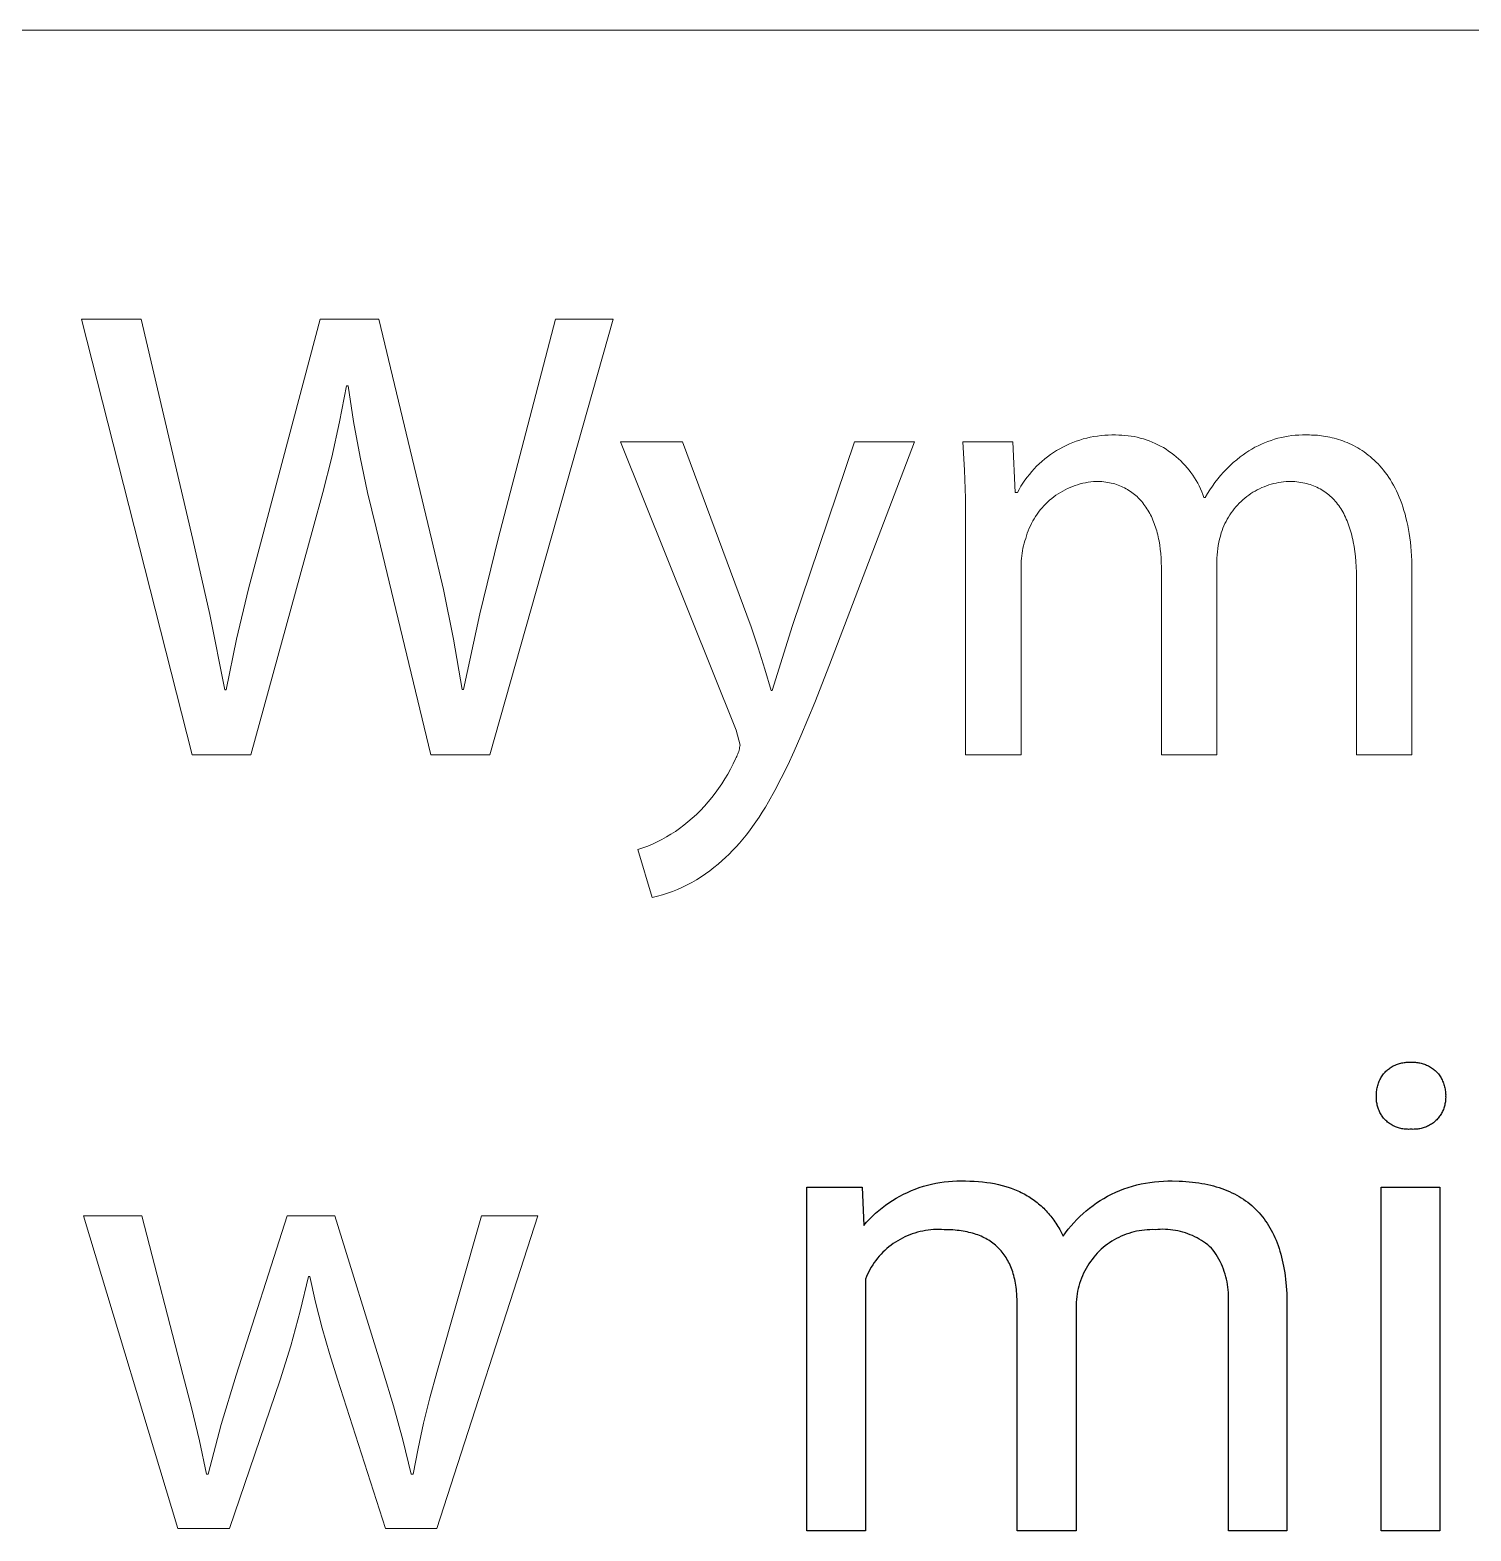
# Model space of a CAD drawing. Header units: millimetres. Extents: x -582 to 3448, y -204 to 2611.
# Drawn here: x 3112.7 to 3202.7, y 152.5 to 246.3 of the extents above; entities that cross this region are included whole.
import ezdxf

# ---------------------------------------------------------------- set-up
doc = ezdxf.new("R2010")
doc.units = ezdxf.units.MM
doc.header["$MEASUREMENT"] = 0
doc.layers.add('Domyślny', color=7, linetype='Continuous', true_color=0x000000)

msp = doc.modelspace()

# ---------------------------------------------------------------- linework, layer by layer
at = {"layer": 'Domyślny', "color": 18, "lineweight": 15, "true_color": 0x000000}
for p, q in [((3444.304, 246.283), (1925.068, 246.283)), ((3122.852, 201.028), (3115.94, 228.219)), ((3115.94, 228.219), (3119.658, 228.219)), ((3119.658, 228.219), (3122.879, 214.462)), ((3127.2, 214.503), (3130.837, 228.219)), ((3130.837, 228.219), (3134.501, 228.219)), ((3134.501, 228.219), (3137.816, 214.422)), ((3149.143, 228.219), (3141.439, 201.028)), ((3141.963, 214.503), (3145.546, 228.219)), ((3145.546, 228.219), (3149.143, 228.219)), ((3132.488, 224.058), (3132.055, 221.823)), ((3132.582, 224.058), (3132.488, 224.058)), ((3132.925, 221.826), (3132.582, 224.058)), ((3132.055, 221.823), (3131.561, 219.601)), ((3133.333, 219.604), (3132.925, 221.826)), ((3156.823, 202.558), (3149.603, 220.555)), ((3149.603, 220.555), (3153.468, 220.555)), ((3153.468, 220.555), (3157.749, 209.014)), ((3160.34, 209.094), (3164.218, 220.555)), ((3167.962, 220.555), (3162.648, 206.638)), ((3164.218, 220.555), (3167.962, 220.555)), ((3171.085, 218.801), (3170.987, 220.562)), ((3170.987, 220.562), (3174.101, 220.562)), ((3174.101, 220.562), (3174.249, 217.395)), ((3177.231, 220.24), (3177.434, 220.341)), ((3177.434, 220.341), (3177.64, 220.436)), ((3177.64, 220.436), (3177.85, 220.523)), ((3177.85, 220.523), (3178.063, 220.603)), ((3178.063, 220.603), (3178.278, 220.676)), ((3178.278, 220.676), (3178.495, 220.742)), ((3178.495, 220.742), (3178.715, 220.8)), ((3178.715, 220.8), (3178.936, 220.85)), ((3178.936, 220.85), (3179.159, 220.893)), ((3179.159, 220.893), (3179.383, 220.929)), ((3179.383, 220.929), (3179.609, 220.957)), ((3179.609, 220.957), (3179.835, 220.977)), ((3179.835, 220.977), (3180.062, 220.99)), ((3180.062, 220.99), (3180.289, 220.994)), ((3180.289, 220.994), (3180.516, 220.992)), ((3180.516, 220.992), (3180.711, 220.991)), ((3180.711, 220.991), (3180.906, 220.983)), ((3180.906, 220.983), (3181.101, 220.969)), ((3181.101, 220.969), (3181.295, 220.949)), ((3181.295, 220.949), (3181.489, 220.921)), ((3181.489, 220.921), (3181.681, 220.888)), ((3181.681, 220.888), (3181.872, 220.847)), ((3181.872, 220.847), (3182.062, 220.8)), ((3182.062, 220.8), (3182.25, 220.747)), ((3182.25, 220.747), (3182.436, 220.688)), ((3182.436, 220.688), (3182.619, 220.622)), ((3182.619, 220.622), (3182.801, 220.55)), ((3182.801, 220.55), (3182.98, 220.471)), ((3182.98, 220.471), (3183.156, 220.387)), ((3183.156, 220.387), (3183.329, 220.297)), ((3183.329, 220.297), (3183.499, 220.201)), ((3189.223, 220.222), (3189.419, 220.322)), ((3189.419, 220.322), (3189.619, 220.416)), ((3189.619, 220.416), (3189.821, 220.504)), ((3189.821, 220.504), (3190.026, 220.584)), ((3190.026, 220.584), (3190.234, 220.658)), ((3190.234, 220.658), (3190.444, 220.724)), ((3190.444, 220.724), (3190.656, 220.784)), ((3190.656, 220.784), (3190.87, 220.836)), ((3190.87, 220.836), (3191.086, 220.881)), ((3191.086, 220.881), (3191.303, 220.919)), ((3191.303, 220.919), (3191.522, 220.95)), ((3191.522, 220.95), (3191.741, 220.973)), ((3191.741, 220.973), (3191.961, 220.989)), ((3191.961, 220.989), (3192.181, 220.997)), ((3192.181, 220.997), (3192.401, 220.998)), ((3192.401, 220.998), (3192.621, 220.992)), ((3192.621, 220.992), (3192.743, 220.99)), ((3192.743, 220.99), (3192.867, 220.987)), ((3192.867, 220.987), (3192.991, 220.98)), ((3192.991, 220.98), (3193.118, 220.971)), ((3193.118, 220.971), (3193.246, 220.959)), ((3193.246, 220.959), (3193.375, 220.945)), ((3193.375, 220.945), (3193.505, 220.927)), ((3193.505, 220.927), (3193.636, 220.906)), ((3193.636, 220.906), (3193.768, 220.883)), ((3193.768, 220.883), (3193.901, 220.856)), ((3193.901, 220.856), (3194.035, 220.825)), ((3194.035, 220.825), (3194.169, 220.792)), ((3194.169, 220.792), (3194.304, 220.755)), ((3194.304, 220.755), (3194.439, 220.715)), ((3194.439, 220.715), (3194.574, 220.671)), ((3194.574, 220.671), (3194.709, 220.623)), ((3194.709, 220.623), (3194.844, 220.572)), ((3194.844, 220.572), (3194.979, 220.517)), ((3194.979, 220.517), (3195.114, 220.458)), ((3195.114, 220.458), (3195.248, 220.395)), ((3195.248, 220.395), (3195.382, 220.328)), ((3195.382, 220.328), (3195.515, 220.257)), ((3131.561, 219.601), (3131.007, 217.393)), ((3133.805, 217.395), (3133.333, 219.604)), ((3175.751, 219.194), (3175.92, 219.346)), ((3175.92, 219.346), (3176.093, 219.493)), ((3176.093, 219.493), (3176.272, 219.633)), ((3176.272, 219.633), (3176.455, 219.767)), ((3176.455, 219.767), (3176.643, 219.895)), ((3176.643, 219.895), (3176.835, 220.017)), ((3176.835, 220.017), (3177.031, 220.132)), ((3177.031, 220.132), (3177.231, 220.24)), ((3183.499, 220.201), (3183.666, 220.099)), ((3183.666, 220.099), (3183.829, 219.992)), ((3183.829, 219.992), (3183.988, 219.879)), ((3183.988, 219.879), (3184.144, 219.761)), ((3184.144, 219.761), (3184.295, 219.637)), ((3184.295, 219.637), (3184.442, 219.509)), ((3184.442, 219.509), (3184.585, 219.376)), ((3184.585, 219.376), (3184.723, 219.237)), ((3187.866, 219.266), (3188.08, 219.448)), ((3188.08, 219.448), (3188.3, 219.623)), ((3188.3, 219.623), (3188.476, 219.755)), ((3188.476, 219.755), (3188.657, 219.881)), ((3188.657, 219.881), (3188.842, 220.001)), ((3188.842, 220.001), (3189.031, 220.114)), ((3189.031, 220.114), (3189.223, 220.222)), ((3195.515, 220.257), (3195.648, 220.182)), ((3195.648, 220.182), (3195.779, 220.103)), ((3195.779, 220.103), (3195.91, 220.019)), ((3195.91, 220.019), (3196.04, 219.931)), ((3196.04, 219.931), (3196.168, 219.838)), ((3196.168, 219.838), (3196.295, 219.741)), ((3196.295, 219.741), (3196.421, 219.639)), ((3196.421, 219.639), (3196.545, 219.532)), ((3196.545, 219.532), (3196.668, 219.42)), ((3196.668, 219.42), (3196.789, 219.304)), ((3171.139, 217.038), (3171.085, 218.801)), ((3174.99, 218.353), (3175.131, 218.531)), ((3175.131, 218.531), (3175.278, 218.705)), ((3175.278, 218.705), (3175.43, 218.873)), ((3175.43, 218.873), (3175.588, 219.037)), ((3175.588, 219.037), (3175.751, 219.194)), ((3184.723, 219.237), (3184.856, 219.095)), ((3184.856, 219.095), (3184.984, 218.947)), ((3184.984, 218.947), (3185.108, 218.796)), ((3185.108, 218.796), (3185.226, 218.64)), ((3185.226, 218.64), (3185.338, 218.481)), ((3185.338, 218.481), (3185.445, 218.317)), ((3186.896, 218.251), (3187.076, 218.467)), ((3187.076, 218.467), (3187.263, 218.677)), ((3187.263, 218.677), (3187.457, 218.88)), ((3187.457, 218.88), (3187.658, 219.076)), ((3187.658, 219.076), (3187.866, 219.266)), ((3196.789, 219.304), (3196.907, 219.183)), ((3196.907, 219.183), (3197.024, 219.056)), ((3197.024, 219.056), (3197.139, 218.925)), ((3197.139, 218.925), (3197.252, 218.788)), ((3197.252, 218.788), (3197.362, 218.646)), ((3197.362, 218.646), (3197.469, 218.498)), ((3197.469, 218.498), (3197.575, 218.345)), ((3174.383, 217.395), (3174.491, 217.594)), ((3174.491, 217.594), (3174.606, 217.79)), ((3174.606, 217.79), (3174.728, 217.982)), ((3174.728, 217.982), (3174.856, 218.17)), ((3174.856, 218.17), (3174.99, 218.353)), ((3177.219, 217.493), (3177.074, 217.409)), ((3177.367, 217.572), (3177.219, 217.493)), ((3177.518, 217.645), (3177.367, 217.572)), ((3177.671, 217.714), (3177.518, 217.645)), ((3177.826, 217.777), (3177.671, 217.714)), ((3177.983, 217.834), (3177.826, 217.777)), ((3178.143, 217.886), (3177.983, 217.834)), ((3178.304, 217.933), (3178.143, 217.886)), ((3178.466, 217.974), (3178.304, 217.933)), ((3178.63, 218.009), (3178.466, 217.974)), ((3178.795, 218.039), (3178.63, 218.009)), ((3178.961, 218.063), (3178.795, 218.039)), ((3179.128, 218.081), (3178.961, 218.063)), ((3179.295, 218.093), (3179.128, 218.081)), ((3179.421, 218.091), (3179.295, 218.093)), ((3179.545, 218.086), (3179.421, 218.091)), ((3179.667, 218.078), (3179.545, 218.086)), ((3179.787, 218.067), (3179.667, 218.078)), ((3179.906, 218.052), (3179.787, 218.067)), ((3180.022, 218.034), (3179.906, 218.052)), ((3180.136, 218.013), (3180.022, 218.034)), ((3180.248, 217.989), (3180.136, 218.013)), ((3180.359, 217.962), (3180.248, 217.989)), ((3180.467, 217.932), (3180.359, 217.962)), ((3180.574, 217.899), (3180.467, 217.932)), ((3180.678, 217.863), (3180.574, 217.899)), ((3180.78, 217.824), (3180.678, 217.863)), ((3180.881, 217.782), (3180.78, 217.824)), ((3180.979, 217.738), (3180.881, 217.782)), ((3181.076, 217.69), (3180.979, 217.738)), ((3181.171, 217.64), (3181.076, 217.69)), ((3181.263, 217.587), (3181.171, 217.64)), ((3181.354, 217.531), (3181.263, 217.587)), ((3181.442, 217.473), (3181.354, 217.531)), ((3181.529, 217.411), (3181.442, 217.473)), ((3185.445, 218.317), (3185.547, 218.151)), ((3185.547, 218.151), (3185.643, 217.98)), ((3185.643, 217.98), (3185.733, 217.807)), ((3185.733, 217.807), (3185.817, 217.631)), ((3185.817, 217.631), (3185.894, 217.452)), ((3186.253, 217.33), (3186.402, 217.568)), ((3186.402, 217.568), (3186.559, 217.801)), ((3186.559, 217.801), (3186.724, 218.029)), ((3186.724, 218.029), (3186.896, 218.251)), ((3189.232, 217.493), (3189.097, 217.413)), ((3189.369, 217.568), (3189.232, 217.493)), ((3189.509, 217.638), (3189.369, 217.568)), ((3189.651, 217.704), (3189.509, 217.638)), ((3189.796, 217.765), (3189.651, 217.704)), ((3189.942, 217.821), (3189.796, 217.765)), ((3190.09, 217.872), (3189.942, 217.821)), ((3190.24, 217.918), (3190.09, 217.872)), ((3190.391, 217.958), (3190.24, 217.918)), ((3190.544, 217.994), (3190.391, 217.958)), ((3190.697, 218.024), (3190.544, 217.994)), ((3190.852, 218.049), (3190.697, 218.024)), ((3191.007, 218.069), (3190.852, 218.049)), ((3191.163, 218.084), (3191.007, 218.069)), ((3191.32, 218.093), (3191.163, 218.084)), ((3191.453, 218.091), (3191.32, 218.093)), ((3191.584, 218.086), (3191.453, 218.091)), ((3191.714, 218.078), (3191.584, 218.086)), ((3191.841, 218.066), (3191.714, 218.078)), ((3191.965, 218.052), (3191.841, 218.066)), ((3192.088, 218.034), (3191.965, 218.052)), ((3192.208, 218.012), (3192.088, 218.034)), ((3192.326, 217.988), (3192.208, 218.012)), ((3192.442, 217.96), (3192.326, 217.988)), ((3192.556, 217.93), (3192.442, 217.96)), ((3192.668, 217.896), (3192.556, 217.93)), ((3192.777, 217.859), (3192.668, 217.896)), ((3192.885, 217.819), (3192.777, 217.859)), ((3192.99, 217.775), (3192.885, 217.819)), ((3193.093, 217.729), (3192.99, 217.775)), ((3193.194, 217.68), (3193.093, 217.729)), ((3193.293, 217.628), (3193.194, 217.68)), ((3193.389, 217.572), (3193.293, 217.628)), ((3193.484, 217.514), (3193.389, 217.572)), ((3193.576, 217.452), (3193.484, 217.514)), ((3197.575, 218.345), (3197.677, 218.187)), ((3197.677, 218.187), (3197.777, 218.023)), ((3197.777, 218.023), (3197.873, 217.853)), ((3197.873, 217.853), (3197.967, 217.678)), ((3197.967, 217.678), (3198.057, 217.496)), ((3198.057, 217.496), (3198.144, 217.309)), ((3131.007, 217.393), (3130.394, 215.201)), ((3134.34, 215.201), (3133.805, 217.395)), ((3171.149, 215.274), (3171.139, 217.038)), ((3174.249, 217.395), (3174.383, 217.395)), ((3176.036, 216.567), (3175.923, 216.443)), ((3176.152, 216.688), (3176.036, 216.567)), ((3176.273, 216.804), (3176.152, 216.688)), ((3176.397, 216.916), (3176.273, 216.804)), ((3176.525, 217.024), (3176.397, 216.916)), ((3176.658, 217.127), (3176.525, 217.024)), ((3176.793, 217.226), (3176.658, 217.127)), ((3176.932, 217.32), (3176.793, 217.226)), ((3177.074, 217.409), (3176.932, 217.32)), ((3181.614, 217.348), (3181.529, 217.411)), ((3181.696, 217.281), (3181.614, 217.348)), ((3181.777, 217.212), (3181.696, 217.281)), ((3181.856, 217.141), (3181.777, 217.212)), ((3181.933, 217.067), (3181.856, 217.141)), ((3182.007, 216.991), (3181.933, 217.067)), ((3182.08, 216.912), (3182.007, 216.991)), ((3182.151, 216.831), (3182.08, 216.912)), ((3182.22, 216.747), (3182.151, 216.831)), ((3182.286, 216.661), (3182.22, 216.747)), ((3182.351, 216.573), (3182.286, 216.661)), ((3182.414, 216.482), (3182.351, 216.573)), ((3185.894, 217.452), (3185.966, 217.27)), ((3185.966, 217.27), (3186.032, 217.086)), ((3186.032, 217.086), (3186.112, 217.086)), ((3186.112, 217.086), (3186.253, 217.33)), ((3188.132, 216.619), (3188.028, 216.503)), ((3188.24, 216.732), (3188.132, 216.619)), ((3188.352, 216.842), (3188.24, 216.732)), ((3188.468, 216.947), (3188.352, 216.842)), ((3188.587, 217.049), (3188.468, 216.947)), ((3188.71, 217.146), (3188.587, 217.049)), ((3188.836, 217.24), (3188.71, 217.146)), ((3188.965, 217.328), (3188.836, 217.24)), ((3189.097, 217.413), (3188.965, 217.328)), ((3193.666, 217.388), (3193.576, 217.452)), ((3193.754, 217.321), (3193.666, 217.388)), ((3193.84, 217.251), (3193.754, 217.321)), ((3193.924, 217.178), (3193.84, 217.251)), ((3194.005, 217.102), (3193.924, 217.178)), ((3194.085, 217.023), (3194.005, 217.102)), ((3194.162, 216.941), (3194.085, 217.023)), ((3194.237, 216.857), (3194.162, 216.941)), ((3194.31, 216.769), (3194.237, 216.857)), ((3194.381, 216.679), (3194.31, 216.769)), ((3194.45, 216.586), (3194.381, 216.679)), ((3194.517, 216.491), (3194.45, 216.586)), ((3198.144, 217.309), (3198.228, 217.116)), ((3198.228, 217.116), (3198.309, 216.917)), ((3198.309, 216.917), (3198.385, 216.711)), ((3198.385, 216.711), (3198.458, 216.5)), ((3175.347, 215.621), (3175.268, 215.473)), ((3175.431, 215.766), (3175.347, 215.621)), ((3175.52, 215.908), (3175.431, 215.766)), ((3175.614, 216.047), (3175.52, 215.908)), ((3175.712, 216.182), (3175.614, 216.047)), ((3175.816, 216.314), (3175.712, 216.182)), ((3175.923, 216.443), (3175.816, 216.314)), ((3182.475, 216.39), (3182.414, 216.482)), ((3182.534, 216.295), (3182.475, 216.39)), ((3182.591, 216.198), (3182.534, 216.295)), ((3182.646, 216.099), (3182.591, 216.198)), ((3182.699, 215.997), (3182.646, 216.099)), ((3182.75, 215.894), (3182.699, 215.997)), ((3182.799, 215.789), (3182.75, 215.894)), ((3182.846, 215.681), (3182.799, 215.789)), ((3182.89, 215.572), (3182.846, 215.681)), ((3187.416, 215.596), (3187.347, 215.455)), ((3187.49, 215.734), (3187.416, 215.596)), ((3187.568, 215.869), (3187.49, 215.734)), ((3187.651, 216.002), (3187.568, 215.869)), ((3187.739, 216.132), (3187.651, 216.002)), ((3187.831, 216.259), (3187.739, 216.132)), ((3187.927, 216.382), (3187.831, 216.259)), ((3188.028, 216.503), (3187.927, 216.382)), ((3194.582, 216.392), (3194.517, 216.491)), ((3194.644, 216.291), (3194.582, 216.392)), ((3194.705, 216.187), (3194.644, 216.291)), ((3194.763, 216.081), (3194.705, 216.187)), ((3194.82, 215.972), (3194.763, 216.081)), ((3194.874, 215.86), (3194.82, 215.972)), ((3194.926, 215.745), (3194.874, 215.86)), ((3194.976, 215.628), (3194.926, 215.745)), ((3195.024, 215.508), (3194.976, 215.628)), ((3198.458, 216.5), (3198.527, 216.282)), ((3198.527, 216.282), (3198.592, 216.057)), ((3198.592, 216.057), (3198.653, 215.826)), ((3198.653, 215.826), (3198.71, 215.589)), ((3130.394, 215.201), (3126.516, 201.028)), ((3137.762, 201.028), (3134.34, 215.201)), ((3171.149, 201.022), (3171.149, 215.274)), ((3174.953, 214.697), (3174.906, 214.536)), ((3175.005, 214.857), (3174.953, 214.697)), ((3175.063, 215.014), (3175.005, 214.857)), ((3175.126, 215.169), (3175.063, 215.014)), ((3175.194, 215.322), (3175.126, 215.169)), ((3175.268, 215.473), (3175.194, 215.322)), ((3182.933, 215.461), (3182.89, 215.572)), ((3182.974, 215.348), (3182.933, 215.461)), ((3183.013, 215.233), (3182.974, 215.348)), ((3183.05, 215.116), (3183.013, 215.233)), ((3183.085, 214.997), (3183.05, 215.116)), ((3183.118, 214.877), (3183.085, 214.997)), ((3183.149, 214.755), (3183.118, 214.877)), ((3183.178, 214.631), (3183.149, 214.755)), ((3187.063, 214.68), (3187.013, 214.486)), ((3187.119, 214.872), (3187.063, 214.68)), ((3187.168, 215.02), (3187.119, 214.872)), ((3187.223, 215.167), (3187.168, 215.02)), ((3187.282, 215.312), (3187.223, 215.167)), ((3187.347, 215.455), (3187.282, 215.312)), ((3195.07, 215.386), (3195.024, 215.508)), ((3195.114, 215.261), (3195.07, 215.386)), ((3195.155, 215.134), (3195.114, 215.261)), ((3195.195, 215.004), (3195.155, 215.134)), ((3195.233, 214.872), (3195.195, 215.004)), ((3195.268, 214.737), (3195.233, 214.872)), ((3195.302, 214.599), (3195.268, 214.737)), ((3198.71, 215.589), (3198.762, 215.345)), ((3198.762, 215.345), (3198.81, 215.094)), ((3198.81, 215.094), (3198.854, 214.837)), ((3198.854, 214.837), (3198.892, 214.572)), ((3122.879, 214.462), (3123.947, 209.779)), ((3126.365, 211.38), (3127.2, 214.503)), ((3137.816, 214.422), (3138.542, 211.338)), ((3140.814, 209.82), (3141.963, 214.503)), ((3174.701, 213.762), (3174.675, 213.604)), ((3174.731, 213.92), (3174.701, 213.762)), ((3174.768, 214.076), (3174.731, 213.92)), ((3174.809, 214.231), (3174.768, 214.076)), ((3174.855, 214.384), (3174.809, 214.231)), ((3174.906, 214.536), (3174.855, 214.384)), ((3183.205, 214.505), (3183.178, 214.631)), ((3183.23, 214.378), (3183.205, 214.505)), ((3183.274, 214.119), (3183.23, 214.378)), ((3183.311, 213.854), (3183.274, 214.119)), ((3183.339, 213.583), (3183.311, 213.854)), ((3186.9, 213.897), (3186.875, 213.699)), ((3186.932, 214.095), (3186.9, 213.897)), ((3186.969, 214.291), (3186.932, 214.095)), ((3187.013, 214.486), (3186.969, 214.291)), ((3195.333, 214.46), (3195.302, 214.599)), ((3195.363, 214.317), (3195.333, 214.46)), ((3195.415, 214.026), (3195.363, 214.317)), ((3195.46, 213.724), (3195.415, 214.026)), ((3195.496, 213.414), (3195.46, 213.724)), ((3198.892, 214.572), (3198.926, 214.301)), ((3198.926, 214.301), (3198.955, 214.023)), ((3198.955, 214.023), (3198.979, 213.737)), ((3198.979, 213.737), (3198.998, 213.445)), ((3174.629, 213.126), (3174.624, 212.965)), ((3174.624, 212.965), (3174.624, 212.805)), ((3174.624, 212.805), (3174.624, 201.022)), ((3174.639, 213.286), (3174.629, 213.126)), ((3174.654, 213.445), (3174.639, 213.286)), ((3174.675, 213.604), (3174.654, 213.445)), ((3183.359, 213.307), (3183.339, 213.583)), ((3183.371, 213.025), (3183.359, 213.307)), ((3183.375, 212.738), (3183.371, 213.025)), ((3186.844, 213.3), (3186.837, 213.1)), ((3186.837, 213.1), (3186.837, 201.022)), ((3186.856, 213.5), (3186.844, 213.3)), ((3186.875, 213.699), (3186.856, 213.5)), ((3195.524, 213.094), (3195.496, 213.414)), ((3195.544, 212.765), (3195.524, 213.094)), ((3198.998, 213.445), (3199.012, 213.145)), ((3199.012, 213.145), (3199.02, 212.838)), ((3199.02, 212.838), (3199.023, 212.523)), ((3183.375, 201.022), (3183.375, 212.738)), ((3195.557, 212.427), (3195.544, 212.765)), ((3195.561, 212.08), (3195.557, 212.427)), ((3195.561, 201.022), (3195.561, 212.08)), ((3199.023, 212.523), (3199.023, 201.022)), ((3125.622, 208.234), (3126.365, 211.38)), ((3138.542, 211.338), (3139.173, 208.232)), ((3123.947, 209.779), (3124.892, 205.068)), ((3139.789, 205.108), (3140.814, 209.82)), ((3159.078, 205.028), (3160.34, 209.094)), ((3124.972, 205.068), (3125.622, 208.234)), ((3139.173, 208.232), (3139.708, 205.108)), ((3157.749, 209.014), (3158.199, 207.696)), ((3158.199, 207.696), (3158.615, 206.367)), ((3158.615, 206.367), (3158.998, 205.028)), ((3162.648, 206.638), (3161.727, 204.276)), ((3124.892, 205.068), (3124.972, 205.068)), ((3139.708, 205.108), (3139.789, 205.108)), ((3158.998, 205.028), (3159.078, 205.028)), ((3161.727, 204.276), (3160.863, 202.197)), ((3157.065, 201.632), (3156.823, 202.558)), ((3157.038, 201.469), (3157.053, 201.551)), ((3157.053, 201.551), (3157.065, 201.632)), ((3160.863, 202.197), (3160.448, 201.257)), ((3126.516, 201.028), (3122.852, 201.028)), ((3141.439, 201.028), (3137.762, 201.028)), ((3156.633, 200.451), (3156.783, 200.773)), ((3156.783, 200.773), (3156.822, 200.846)), ((3156.822, 200.846), (3156.858, 200.921)), ((3156.858, 200.921), (3156.892, 200.996)), ((3156.892, 200.996), (3156.923, 201.073)), ((3156.923, 201.073), (3156.952, 201.15)), ((3156.952, 201.15), (3156.978, 201.229)), ((3156.978, 201.229), (3157.001, 201.308)), ((3157.001, 201.308), (3157.021, 201.388)), ((3157.021, 201.388), (3157.038, 201.469)), ((3160.448, 201.257), (3160.041, 200.379)), ((3174.624, 201.022), (3171.149, 201.022)), ((3186.837, 201.022), (3183.375, 201.022)), ((3199.023, 201.022), (3195.561, 201.022)), ((3156.12, 199.514), (3156.301, 199.82)), ((3156.301, 199.82), (3156.472, 200.133)), ((3156.472, 200.133), (3156.633, 200.451)), ((3160.041, 200.379), (3159.64, 199.561)), ((3155.518, 198.631), (3155.728, 198.918)), ((3155.728, 198.918), (3155.929, 199.213)), ((3155.929, 199.213), (3156.12, 199.514)), ((3159.242, 198.799), (3158.847, 198.091)), ((3159.64, 199.561), (3159.242, 198.799)), ((3154.589, 197.552), (3154.834, 197.811)), ((3154.834, 197.811), (3155.071, 198.077)), ((3155.071, 198.077), (3155.299, 198.35)), ((3155.299, 198.35), (3155.518, 198.631)), ((3158.847, 198.091), (3158.649, 197.757)), ((3153.804, 196.828), (3154.073, 197.061)), ((3154.073, 197.061), (3154.335, 197.302)), ((3154.335, 197.302), (3154.589, 197.552)), ((3158.251, 197.125), (3158.051, 196.827)), ((3158.45, 197.435), (3158.251, 197.125)), ((3158.649, 197.757), (3158.45, 197.435)), ((3152.471, 195.894), (3152.75, 196.062)), ((3152.75, 196.062), (3153.023, 196.24)), ((3153.023, 196.24), (3153.29, 196.427)), ((3153.29, 196.427), (3153.55, 196.623)), ((3153.55, 196.623), (3153.804, 196.828)), ((3157.442, 195.999), (3157.235, 195.744)), ((3157.647, 196.264), (3157.442, 195.999)), ((3157.849, 196.54), (3157.647, 196.264)), ((3158.051, 196.827), (3157.849, 196.54)), ((3150.69, 195.097), (3150.998, 195.204)), ((3151.576, 192.104), (3150.69, 195.097)), ((3150.998, 195.204), (3151.302, 195.321)), ((3151.302, 195.321), (3151.601, 195.449)), ((3151.601, 195.449), (3151.896, 195.587)), ((3151.896, 195.587), (3152.187, 195.736)), ((3152.187, 195.736), (3152.471, 195.894)), ((3156.601, 195.038), (3156.383, 194.821)), ((3156.815, 195.264), (3156.601, 195.038)), ((3157.026, 195.499), (3156.815, 195.264)), ((3157.235, 195.744), (3157.026, 195.499)), ((3155.689, 194.191), (3155.434, 193.978)), ((3155.938, 194.412), (3155.689, 194.191)), ((3156.162, 194.612), (3155.938, 194.412)), ((3156.383, 194.821), (3156.162, 194.612)), ((3154.342, 193.218), (3154.054, 193.053)), ((3154.625, 193.394), (3154.342, 193.218)), ((3154.901, 193.579), (3154.625, 193.394)), ((3155.171, 193.774), (3154.901, 193.579)), ((3155.434, 193.978), (3155.171, 193.774)), ((3151.899, 192.184), (3151.576, 192.104)), ((3152.218, 192.276), (3151.899, 192.184)), ((3152.535, 192.379), (3152.218, 192.276)), ((3152.848, 192.493), (3152.535, 192.379)), ((3153.156, 192.617), (3152.848, 192.493)), ((3153.46, 192.752), (3153.156, 192.617)), ((3153.76, 192.897), (3153.46, 192.752)), ((3154.054, 193.053), (3153.76, 192.897)), ((3121.962, 152.708), (3116.07, 172.235)), ((3116.07, 172.235), (3119.707, 172.235)), ((3119.707, 172.235), (3122.271, 162.317)), ((3125.586, 162.277), (3128.78, 172.235)), ((3128.78, 172.235), (3131.759, 172.235)), ((3131.759, 172.235), (3134.779, 162.478)), ((3138.134, 162.438), (3140.912, 172.235)), ((3144.428, 172.235), (3138.134, 152.708)), ((3140.912, 172.235), (3144.428, 172.235)), ((3130.108, 168.45), (3129.593, 166.274)), ((3130.189, 168.45), (3130.108, 168.45)), ((3130.557, 166.829), (3130.189, 168.45)), ((3129.593, 166.274), (3129.002, 164.117)), ((3130.968, 165.219), (3130.557, 166.829)), ((3131.423, 163.621), (3130.968, 165.219)), ((3129.002, 164.117), (3128.337, 161.981)), ((3131.92, 162.035), (3131.423, 163.621)), ((3122.271, 162.317), (3122.814, 160.258)), ((3124.666, 159.205), (3125.586, 162.277)), ((3134.779, 162.478), (3135.421, 160.37)), ((3137.696, 160.87), (3138.134, 162.438)), ((3128.337, 161.981), (3125.183, 152.708)), ((3134.913, 152.708), (3131.92, 162.035)), ((3135.421, 160.37), (3136.003, 158.244)), ((3137.301, 159.291), (3137.696, 160.87)), ((3122.814, 160.258), (3123.306, 158.186)), ((3123.854, 156.103), (3124.666, 159.205)), ((3136.951, 157.702), (3137.301, 159.291)), ((3123.306, 158.186), (3123.747, 156.103)), ((3136.003, 158.244), (3136.523, 156.103)), ((3136.644, 156.103), (3136.951, 157.702)), ((3123.747, 156.103), (3123.854, 156.103)), ((3136.523, 156.103), (3136.644, 156.103)), ((3125.183, 152.708), (3121.962, 152.708)), ((3138.134, 152.708), (3134.913, 152.708))]:
    msp.add_line(p, q, dxfattribs=at)
at = {"layer": 'Domyślny'}
for p, q in [((3197.126, 180.907), (3197.166, 180.969)), ((3197.166, 180.969), (3197.208, 181.031)), ((3197.208, 181.031), (3197.252, 181.09)), ((3197.252, 181.09), (3197.299, 181.148)), ((3197.299, 181.148), (3197.347, 181.205)), ((3197.347, 181.205), (3197.397, 181.255)), ((3197.397, 181.255), (3197.449, 181.303)), ((3197.449, 181.303), (3197.503, 181.35)), ((3197.503, 181.35), (3197.559, 181.394)), ((3197.559, 181.394), (3197.616, 181.437)), ((3197.616, 181.437), (3197.674, 181.477)), ((3197.674, 181.477), (3197.734, 181.516)), ((3197.734, 181.516), (3197.795, 181.552)), ((3197.795, 181.552), (3197.858, 181.586)), ((3197.858, 181.586), (3197.921, 181.619)), ((3197.921, 181.619), (3197.986, 181.648)), ((3197.986, 181.648), (3198.051, 181.676)), ((3198.051, 181.676), (3198.118, 181.701)), ((3198.118, 181.701), (3198.185, 181.724)), ((3198.185, 181.724), (3198.253, 181.745)), ((3198.253, 181.745), (3198.322, 181.763)), ((3198.322, 181.763), (3198.392, 181.779)), ((3198.392, 181.779), (3198.461, 181.792)), ((3198.461, 181.792), (3198.532, 181.803)), ((3198.532, 181.803), (3198.602, 181.811)), ((3198.602, 181.811), (3198.673, 181.817)), ((3198.673, 181.817), (3198.744, 181.821)), ((3198.744, 181.821), (3198.816, 181.822)), ((3198.816, 181.822), (3198.887, 181.82)), ((3198.887, 181.82), (3198.958, 181.817)), ((3198.958, 181.817), (3199.029, 181.82)), ((3199.029, 181.82), (3199.1, 181.822)), ((3199.1, 181.822), (3199.172, 181.82)), ((3199.172, 181.82), (3199.243, 181.817)), ((3199.243, 181.817), (3199.314, 181.811)), ((3199.314, 181.811), (3199.385, 181.802)), ((3199.385, 181.802), (3199.456, 181.791)), ((3199.456, 181.791), (3199.526, 181.778)), ((3199.526, 181.778), (3199.596, 181.762)), ((3199.596, 181.762), (3199.665, 181.744)), ((3199.665, 181.744), (3199.733, 181.723)), ((3199.733, 181.723), (3199.801, 181.7)), ((3199.801, 181.7), (3199.868, 181.675)), ((3199.868, 181.675), (3199.934, 181.648)), ((3199.934, 181.648), (3199.999, 181.618)), ((3199.999, 181.618), (3200.063, 181.586)), ((3200.063, 181.586), (3200.125, 181.552)), ((3200.125, 181.552), (3200.187, 181.515)), ((3200.187, 181.515), (3200.247, 181.477)), ((3200.247, 181.477), (3200.306, 181.436)), ((3200.306, 181.436), (3200.364, 181.394)), ((3200.364, 181.394), (3200.419, 181.349)), ((3200.419, 181.349), (3200.474, 181.303)), ((3200.474, 181.303), (3200.527, 181.255)), ((3200.527, 181.255), (3200.578, 181.205)), ((3200.578, 181.205), (3200.626, 181.149)), ((3200.626, 181.149), (3200.673, 181.091)), ((3200.673, 181.091), (3200.718, 181.031)), ((3200.718, 181.031), (3200.761, 180.97)), ((3200.761, 180.97), (3200.801, 180.908)), ((3196.808, 179.928), (3196.815, 180.002)), ((3196.815, 180.002), (3196.825, 180.075)), ((3196.825, 180.075), (3196.836, 180.148)), ((3196.836, 180.148), (3196.851, 180.221)), ((3196.851, 180.221), (3196.868, 180.294)), ((3196.868, 180.294), (3196.887, 180.365)), ((3196.887, 180.365), (3196.909, 180.436)), ((3196.909, 180.436), (3196.933, 180.506)), ((3196.933, 180.506), (3196.959, 180.576)), ((3196.959, 180.576), (3196.988, 180.644)), ((3196.988, 180.644), (3197.019, 180.712)), ((3197.019, 180.712), (3197.053, 180.778)), ((3197.053, 180.778), (3197.088, 180.843)), ((3197.088, 180.843), (3197.126, 180.907)), ((3200.801, 180.908), (3200.84, 180.844)), ((3200.84, 180.844), (3200.876, 180.779)), ((3200.876, 180.779), (3200.91, 180.713)), ((3200.91, 180.713), (3200.942, 180.646)), ((3200.942, 180.646), (3200.971, 180.577)), ((3200.971, 180.577), (3200.998, 180.508)), ((3200.998, 180.508), (3201.022, 180.438)), ((3201.022, 180.438), (3201.044, 180.367)), ((3201.044, 180.367), (3201.064, 180.295)), ((3201.064, 180.295), (3201.081, 180.222)), ((3201.081, 180.222), (3201.096, 180.149)), ((3201.096, 180.149), (3201.108, 180.076)), ((3201.108, 180.076), (3201.117, 180.002)), ((3201.117, 180.002), (3201.124, 179.928)), ((3196.802, 179.779), (3196.804, 179.854)), ((3196.803, 179.705), (3196.802, 179.779)), ((3196.802, 179.635), (3196.803, 179.705)), ((3196.803, 179.565), (3196.802, 179.635)), ((3196.807, 179.495), (3196.803, 179.565)), ((3196.804, 179.854), (3196.808, 179.928)), ((3196.813, 179.425), (3196.807, 179.495)), ((3196.821, 179.355), (3196.813, 179.425)), ((3196.832, 179.285), (3196.821, 179.355)), ((3196.845, 179.216), (3196.832, 179.285)), ((3196.86, 179.148), (3196.845, 179.216)), ((3196.877, 179.08), (3196.86, 179.148)), ((3196.897, 179.013), (3196.877, 179.08)), ((3201.054, 179.079), (3201.034, 179.011)), ((3201.072, 179.147), (3201.054, 179.079)), ((3201.087, 179.215), (3201.072, 179.147)), ((3201.1, 179.284), (3201.087, 179.215)), ((3201.111, 179.354), (3201.1, 179.284)), ((3201.12, 179.424), (3201.111, 179.354)), ((3201.126, 179.494), (3201.12, 179.424)), ((3201.124, 179.928), (3201.129, 179.854)), ((3201.13, 179.564), (3201.126, 179.494)), ((3201.129, 179.854), (3201.131, 179.78)), ((3201.131, 179.78), (3201.13, 179.705)), ((3201.13, 179.705), (3201.131, 179.635)), ((3201.131, 179.635), (3201.13, 179.564)), ((3196.919, 178.946), (3196.897, 179.013)), ((3196.943, 178.88), (3196.919, 178.946)), ((3196.97, 178.815), (3196.943, 178.88)), ((3196.998, 178.751), (3196.97, 178.815)), ((3197.029, 178.688), (3196.998, 178.751)), ((3197.062, 178.625), (3197.029, 178.688)), ((3197.097, 178.565), (3197.062, 178.625)), ((3197.134, 178.505), (3197.097, 178.565)), ((3197.172, 178.446), (3197.134, 178.505)), ((3197.213, 178.389), (3197.172, 178.446)), ((3197.256, 178.333), (3197.213, 178.389)), ((3197.3, 178.279), (3197.256, 178.333)), ((3197.347, 178.226), (3197.3, 178.279)), ((3197.398, 178.177), (3197.347, 178.226)), ((3197.451, 178.131), (3197.398, 178.177)), ((3197.505, 178.085), (3197.451, 178.131)), ((3200.472, 178.131), (3200.417, 178.086)), ((3200.526, 178.178), (3200.472, 178.131)), ((3200.578, 178.226), (3200.526, 178.178)), ((3200.625, 178.279), (3200.578, 178.226)), ((3200.67, 178.333), (3200.625, 178.279)), ((3200.713, 178.388), (3200.67, 178.333)), ((3200.754, 178.445), (3200.713, 178.388)), ((3200.794, 178.504), (3200.754, 178.445)), ((3200.831, 178.563), (3200.794, 178.504)), ((3200.866, 178.624), (3200.831, 178.563)), ((3200.9, 178.686), (3200.866, 178.624)), ((3200.931, 178.749), (3200.9, 178.686)), ((3200.96, 178.813), (3200.931, 178.749)), ((3200.987, 178.878), (3200.96, 178.813)), ((3201.011, 178.944), (3200.987, 178.878)), ((3201.034, 179.011), (3201.011, 178.944)), ((3197.561, 178.042), (3197.505, 178.085)), ((3197.619, 178.001), (3197.561, 178.042)), ((3197.678, 177.962), (3197.619, 178.001)), ((3197.738, 177.924), (3197.678, 177.962)), ((3197.799, 177.889), (3197.738, 177.924)), ((3197.862, 177.856), (3197.799, 177.889)), ((3197.925, 177.825), (3197.862, 177.856)), ((3197.99, 177.796), (3197.925, 177.825)), ((3198.055, 177.769), (3197.99, 177.796)), ((3198.122, 177.745), (3198.055, 177.769)), ((3198.189, 177.723), (3198.122, 177.745)), ((3198.257, 177.703), (3198.189, 177.723)), ((3198.325, 177.686), (3198.257, 177.703)), ((3198.395, 177.671), (3198.325, 177.686)), ((3198.464, 177.658), (3198.395, 177.671)), ((3198.534, 177.647), (3198.464, 177.658)), ((3198.604, 177.639), (3198.534, 177.647)), ((3198.675, 177.634), (3198.604, 177.639)), ((3198.746, 177.631), (3198.675, 177.634)), ((3198.816, 177.63), (3198.746, 177.631)), ((3198.887, 177.631), (3198.816, 177.63)), ((3198.958, 177.635), (3198.887, 177.631)), ((3199.029, 177.631), (3198.958, 177.635)), ((3199.1, 177.63), (3199.029, 177.631)), ((3199.171, 177.631), (3199.1, 177.63)), ((3199.242, 177.634), (3199.171, 177.631)), ((3199.313, 177.64), (3199.242, 177.634)), ((3199.383, 177.648), (3199.313, 177.64)), ((3199.453, 177.658), (3199.383, 177.648)), ((3199.523, 177.671), (3199.453, 177.658)), ((3199.593, 177.686), (3199.523, 177.671)), ((3199.662, 177.704), (3199.593, 177.686)), ((3199.73, 177.724), (3199.662, 177.704)), ((3199.797, 177.746), (3199.73, 177.724)), ((3199.864, 177.77), (3199.797, 177.746)), ((3199.93, 177.797), (3199.864, 177.77)), ((3199.995, 177.826), (3199.93, 177.797)), ((3200.059, 177.857), (3199.995, 177.826)), ((3200.122, 177.89), (3200.059, 177.857)), ((3200.183, 177.925), (3200.122, 177.89)), ((3200.244, 177.962), (3200.183, 177.925)), ((3200.303, 178.001), (3200.244, 177.962)), ((3200.361, 178.043), (3200.303, 178.001)), ((3200.417, 178.086), (3200.361, 178.043)), ((3169.545, 174.311), (3169.808, 174.349)), ((3169.808, 174.349), (3170.072, 174.378)), ((3170.072, 174.378), (3170.337, 174.398)), ((3170.337, 174.398), (3170.602, 174.409)), ((3170.602, 174.409), (3170.868, 174.411)), ((3170.868, 174.411), (3171.134, 174.404)), ((3171.134, 174.404), (3171.411, 174.401)), ((3171.411, 174.401), (3171.683, 174.391)), ((3171.683, 174.391), (3171.95, 174.374)), ((3171.95, 174.374), (3172.211, 174.35)), ((3172.211, 174.35), (3172.466, 174.32)), ((3182.665, 174.32), (3182.943, 174.356)), ((3182.943, 174.356), (3183.221, 174.382)), ((3183.221, 174.382), (3183.501, 174.399)), ((3183.501, 174.399), (3183.781, 174.407)), ((3183.781, 174.407), (3184.06, 174.404)), ((3184.06, 174.404), (3184.494, 174.397)), ((3184.494, 174.397), (3184.705, 174.388)), ((3184.705, 174.388), (3184.913, 174.375)), ((3184.913, 174.375), (3185.118, 174.359)), ((3185.118, 174.359), (3185.319, 174.339)), ((3161.23, 152.548), (3161.23, 174.024)), ((3161.23, 174.024), (3164.689, 174.024)), ((3164.689, 174.024), (3164.787, 171.628)), ((3166.812, 173.328), (3167.043, 173.458)), ((3167.043, 173.458), (3167.278, 173.581)), ((3167.278, 173.581), (3167.518, 173.696)), ((3167.518, 173.696), (3167.761, 173.802)), ((3167.761, 173.802), (3168.008, 173.9)), ((3168.008, 173.9), (3168.258, 173.99)), ((3168.258, 173.99), (3168.511, 174.072)), ((3168.511, 174.072), (3168.766, 174.144)), ((3168.766, 174.144), (3169.024, 174.209)), ((3169.024, 174.209), (3169.284, 174.264)), ((3169.284, 174.264), (3169.545, 174.311)), ((3172.466, 174.32), (3172.715, 174.283)), ((3172.715, 174.283), (3172.96, 174.239)), ((3172.96, 174.239), (3173.198, 174.189)), ((3173.198, 174.189), (3173.431, 174.131)), ((3173.431, 174.131), (3173.658, 174.067)), ((3173.658, 174.067), (3173.88, 173.997)), ((3173.88, 173.997), (3173.989, 173.959)), ((3173.989, 173.959), (3174.096, 173.919)), ((3174.096, 173.919), (3174.202, 173.878)), ((3174.202, 173.878), (3174.306, 173.835)), ((3174.306, 173.835), (3174.41, 173.79)), ((3174.41, 173.79), (3174.511, 173.744)), ((3174.511, 173.744), (3174.612, 173.696)), ((3174.612, 173.696), (3174.711, 173.646)), ((3174.711, 173.646), (3174.808, 173.595)), ((3174.808, 173.595), (3174.904, 173.542)), ((3174.904, 173.542), (3174.999, 173.487)), ((3174.999, 173.487), (3175.092, 173.43)), ((3175.092, 173.43), (3175.184, 173.372)), ((3179.785, 173.32), (3180.019, 173.452)), ((3180.019, 173.452), (3180.268, 173.579)), ((3180.268, 173.579), (3180.522, 173.698)), ((3180.522, 173.698), (3180.779, 173.807)), ((3180.779, 173.807), (3181.04, 173.908)), ((3181.04, 173.908), (3181.305, 174)), ((3181.305, 174), (3181.572, 174.082)), ((3181.572, 174.082), (3181.842, 174.156)), ((3181.842, 174.156), (3182.115, 174.22)), ((3182.115, 174.22), (3182.389, 174.275)), ((3182.389, 174.275), (3182.665, 174.32)), ((3185.319, 174.339), (3185.517, 174.315)), ((3185.517, 174.315), (3185.712, 174.287)), ((3185.712, 174.287), (3185.903, 174.256)), ((3185.903, 174.256), (3186.091, 174.222)), ((3186.091, 174.222), (3186.275, 174.183)), ((3186.275, 174.183), (3186.456, 174.141)), ((3186.456, 174.141), (3186.634, 174.096)), ((3186.634, 174.096), (3186.808, 174.046)), ((3186.808, 174.046), (3186.979, 173.994)), ((3186.979, 173.994), (3187.147, 173.937)), ((3187.147, 173.937), (3187.311, 173.877)), ((3187.311, 173.877), (3187.472, 173.813)), ((3187.472, 173.813), (3187.629, 173.745)), ((3187.629, 173.745), (3187.784, 173.674)), ((3187.784, 173.674), (3187.934, 173.599)), ((3187.934, 173.599), (3188.081, 173.521)), ((3188.081, 173.521), (3188.225, 173.439)), ((3188.225, 173.439), (3188.366, 173.353)), ((3197.1, 152.548), (3197.1, 174.024)), ((3197.1, 174.024), (3200.759, 174.024)), ((3200.759, 174.024), (3200.759, 152.548)), ((3165.527, 172.389), (3165.728, 172.563)), ((3165.728, 172.563), (3165.934, 172.731)), ((3165.934, 172.731), (3166.146, 172.891)), ((3166.146, 172.891), (3166.363, 173.044)), ((3166.363, 173.044), (3166.585, 173.19)), ((3166.585, 173.19), (3166.812, 173.328)), ((3175.184, 173.372), (3175.275, 173.312)), ((3175.275, 173.312), (3175.364, 173.251)), ((3175.364, 173.251), (3175.452, 173.188)), ((3175.452, 173.188), (3175.538, 173.123)), ((3175.538, 173.123), (3175.623, 173.056)), ((3175.623, 173.056), (3175.707, 172.988)), ((3175.707, 172.988), (3175.789, 172.918)), ((3175.789, 172.918), (3175.869, 172.847)), ((3175.869, 172.847), (3175.949, 172.773)), ((3175.949, 172.773), (3176.027, 172.698)), ((3176.027, 172.698), (3176.103, 172.622)), ((3176.103, 172.622), (3176.179, 172.543)), ((3176.179, 172.543), (3176.252, 172.463)), ((3178.484, 172.365), (3178.687, 172.542)), ((3178.687, 172.542), (3178.896, 172.712)), ((3178.896, 172.712), (3179.111, 172.875)), ((3179.111, 172.875), (3179.33, 173.031)), ((3179.33, 173.031), (3179.555, 173.179)), ((3179.555, 173.179), (3179.785, 173.32)), ((3188.366, 173.353), (3188.503, 173.263)), ((3188.503, 173.263), (3188.637, 173.17)), ((3188.637, 173.17), (3188.767, 173.073)), ((3188.767, 173.073), (3188.894, 172.973)), ((3188.894, 172.973), (3189.018, 172.869)), ((3189.018, 172.869), (3189.138, 172.761)), ((3189.138, 172.761), (3189.255, 172.65)), ((3189.255, 172.65), (3189.369, 172.535)), ((3189.369, 172.535), (3189.479, 172.416)), ((3164.787, 171.628), (3164.963, 171.827)), ((3164.963, 171.827), (3165.144, 172.021)), ((3165.144, 172.021), (3165.333, 172.208)), ((3165.333, 172.208), (3165.527, 172.389)), ((3176.252, 172.463), (3176.325, 172.382)), ((3176.325, 172.382), (3176.396, 172.298)), ((3176.396, 172.298), (3176.465, 172.213)), ((3176.465, 172.213), (3176.533, 172.126)), ((3176.533, 172.126), (3176.6, 172.038)), ((3176.6, 172.038), (3176.665, 171.948)), ((3176.665, 171.948), (3176.729, 171.856)), ((3176.729, 171.856), (3176.792, 171.762)), ((3176.792, 171.762), (3176.853, 171.667)), ((3176.853, 171.667), (3176.913, 171.57)), ((3176.913, 171.57), (3176.971, 171.472)), ((3177.563, 171.386), (3177.734, 171.594)), ((3177.734, 171.594), (3177.912, 171.796)), ((3177.912, 171.796), (3178.096, 171.992)), ((3178.096, 171.992), (3178.287, 172.182)), ((3178.287, 172.182), (3178.484, 172.365)), ((3189.479, 172.416), (3189.586, 172.294)), ((3189.586, 172.294), (3189.689, 172.168)), ((3189.689, 172.168), (3189.789, 172.038)), ((3189.789, 172.038), (3189.886, 171.905)), ((3189.886, 171.905), (3189.979, 171.768)), ((3189.979, 171.768), (3190.069, 171.628)), ((3190.069, 171.628), (3190.155, 171.483)), ((3166.913, 170.674), (3166.77, 170.585)), ((3167.058, 170.759), (3166.913, 170.674)), ((3167.206, 170.838), (3167.058, 170.759)), ((3167.357, 170.912), (3167.206, 170.838)), ((3167.51, 170.981), (3167.357, 170.912)), ((3167.666, 171.045), (3167.51, 170.981)), ((3167.823, 171.103), (3167.666, 171.045)), ((3167.983, 171.156), (3167.823, 171.103)), ((3168.144, 171.203), (3167.983, 171.156)), ((3168.307, 171.245), (3168.144, 171.203)), ((3168.471, 171.281), (3168.307, 171.245)), ((3168.637, 171.311), (3168.471, 171.281)), ((3168.803, 171.336), (3168.637, 171.311)), ((3168.97, 171.355), (3168.803, 171.336)), ((3169.137, 171.368), (3168.97, 171.355)), ((3169.305, 171.376), (3169.137, 171.368)), ((3169.473, 171.377), (3169.305, 171.376)), ((3169.641, 171.373), (3169.473, 171.377)), ((3169.809, 171.363), (3169.641, 171.373)), ((3170.09, 171.359), (3169.809, 171.363)), ((3170.227, 171.353), (3170.09, 171.359)), ((3170.362, 171.345), (3170.227, 171.353)), ((3170.495, 171.335), (3170.362, 171.345)), ((3170.625, 171.322), (3170.495, 171.335)), ((3170.754, 171.307), (3170.625, 171.322)), ((3170.88, 171.29), (3170.754, 171.307)), ((3171.003, 171.27), (3170.88, 171.29)), ((3171.125, 171.249), (3171.003, 171.27)), ((3171.244, 171.225), (3171.125, 171.249)), ((3171.361, 171.198), (3171.244, 171.225)), ((3171.476, 171.17), (3171.361, 171.198)), ((3171.589, 171.139), (3171.476, 171.17)), ((3171.699, 171.105), (3171.589, 171.139)), ((3171.807, 171.07), (3171.699, 171.105)), ((3171.913, 171.032), (3171.807, 171.07)), ((3172.017, 170.992), (3171.913, 171.032)), ((3172.118, 170.949), (3172.017, 170.992)), ((3172.218, 170.905), (3172.118, 170.949)), ((3172.315, 170.858), (3172.218, 170.905)), ((3172.409, 170.808), (3172.315, 170.858)), ((3172.502, 170.757), (3172.409, 170.808)), ((3172.592, 170.703), (3172.502, 170.757)), ((3172.68, 170.646), (3172.592, 170.703)), ((3172.766, 170.588), (3172.68, 170.646)), ((3176.971, 171.472), (3177.028, 171.371)), ((3177.028, 171.371), (3177.138, 171.166)), ((3177.138, 171.166), (3177.242, 170.954)), ((3177.242, 170.954), (3177.399, 171.172)), ((3177.399, 171.172), (3177.563, 171.386)), ((3180.283, 170.64), (3180.142, 170.549)), ((3180.427, 170.725), (3180.283, 170.64)), ((3180.573, 170.806), (3180.427, 170.725)), ((3180.723, 170.882), (3180.573, 170.806)), ((3180.875, 170.952), (3180.723, 170.882)), ((3181.029, 171.018), (3180.875, 170.952)), ((3181.186, 171.077), (3181.029, 171.018)), ((3181.344, 171.132), (3181.186, 171.077)), ((3181.504, 171.181), (3181.344, 171.132)), ((3181.666, 171.224), (3181.504, 171.181)), ((3181.829, 171.261), (3181.666, 171.224)), ((3181.994, 171.293), (3181.829, 171.261)), ((3182.159, 171.319), (3181.994, 171.293)), ((3182.325, 171.34), (3182.159, 171.319)), ((3182.492, 171.354), (3182.325, 171.34)), ((3182.659, 171.363), (3182.492, 171.354)), ((3182.827, 171.366), (3182.659, 171.363)), ((3182.994, 171.363), (3182.827, 171.366)), ((3183.152, 171.376), (3182.994, 171.363)), ((3183.311, 171.384), (3183.152, 171.376)), ((3183.469, 171.386), (3183.311, 171.384)), ((3183.628, 171.383), (3183.469, 171.386)), ((3183.786, 171.374), (3183.628, 171.383)), ((3183.944, 171.36), (3183.786, 171.374)), ((3184.102, 171.34), (3183.944, 171.36)), ((3184.258, 171.315), (3184.102, 171.34)), ((3184.414, 171.285), (3184.258, 171.315)), ((3184.569, 171.249), (3184.414, 171.285)), ((3184.722, 171.207), (3184.569, 171.249)), ((3184.874, 171.161), (3184.722, 171.207)), ((3185.023, 171.109), (3184.874, 171.161)), ((3185.172, 171.052), (3185.023, 171.109)), ((3185.318, 170.991), (3185.172, 171.052)), ((3185.461, 170.924), (3185.318, 170.991)), ((3185.603, 170.852), (3185.461, 170.924)), ((3185.742, 170.775), (3185.603, 170.852)), ((3185.878, 170.694), (3185.742, 170.775)), ((3186.011, 170.607), (3185.878, 170.694)), ((3186.141, 170.517), (3186.011, 170.607)), ((3190.155, 171.483), (3190.238, 171.335)), ((3190.238, 171.335), (3190.318, 171.184)), ((3190.318, 171.184), (3190.394, 171.029)), ((3190.394, 171.029), (3190.467, 170.87)), ((3190.467, 170.87), (3190.537, 170.707)), ((3190.537, 170.707), (3190.603, 170.541)), ((3165.758, 169.707), (3165.649, 169.578)), ((3165.871, 169.831), (3165.758, 169.707)), ((3165.988, 169.952), (3165.871, 169.831)), ((3166.109, 170.068), (3165.988, 169.952)), ((3166.234, 170.181), (3166.109, 170.068)), ((3166.363, 170.289), (3166.234, 170.181)), ((3166.495, 170.392), (3166.363, 170.289)), ((3166.631, 170.491), (3166.495, 170.392)), ((3166.77, 170.585), (3166.631, 170.491)), ((3172.85, 170.527), (3172.766, 170.588)), ((3172.931, 170.464), (3172.85, 170.527)), ((3173.01, 170.399), (3172.931, 170.464)), ((3173.087, 170.331), (3173.01, 170.399)), ((3173.162, 170.261), (3173.087, 170.331)), ((3173.235, 170.189), (3173.162, 170.261)), ((3173.305, 170.114), (3173.235, 170.189)), ((3173.373, 170.037), (3173.305, 170.114)), ((3173.439, 169.958), (3173.373, 170.037)), ((3173.502, 169.877), (3173.439, 169.958)), ((3173.563, 169.793), (3173.502, 169.877)), ((3173.623, 169.707), (3173.563, 169.793)), ((3173.679, 169.619), (3173.623, 169.707)), ((3179.261, 169.772), (3179.152, 169.642)), ((3179.374, 169.898), (3179.261, 169.772)), ((3179.492, 170.02), (3179.374, 169.898)), ((3179.613, 170.138), (3179.492, 170.02)), ((3179.74, 170.248), (3179.613, 170.138)), ((3179.871, 170.353), (3179.74, 170.248)), ((3180.005, 170.453), (3179.871, 170.353)), ((3180.142, 170.549), (3180.005, 170.453)), ((3186.268, 170.422), (3186.141, 170.517)), ((3186.392, 170.322), (3186.268, 170.422)), ((3186.512, 170.219), (3186.392, 170.322)), ((3186.613, 170.085), (3186.512, 170.219)), ((3186.71, 169.948), (3186.613, 170.085)), ((3186.802, 169.807), (3186.71, 169.948)), ((3186.89, 169.664), (3186.802, 169.807)), ((3186.972, 169.518), (3186.89, 169.664)), ((3190.603, 170.541), (3190.666, 170.372)), ((3190.666, 170.372), (3190.725, 170.198)), ((3190.725, 170.198), (3190.782, 170.021)), ((3190.782, 170.021), (3190.834, 169.84)), ((3190.834, 169.84), (3190.884, 169.656)), ((3165.097, 168.737), (3165.022, 168.586)), ((3165.177, 168.885), (3165.097, 168.737)), ((3165.262, 169.03), (3165.177, 168.885)), ((3165.351, 169.172), (3165.262, 169.03)), ((3165.446, 169.311), (3165.351, 169.172)), ((3165.545, 169.446), (3165.446, 169.311)), ((3165.649, 169.578), (3165.545, 169.446)), ((3173.734, 169.528), (3173.679, 169.619)), ((3173.786, 169.435), (3173.734, 169.528)), ((3173.837, 169.34), (3173.786, 169.435)), ((3173.885, 169.243), (3173.837, 169.34)), ((3173.93, 169.143), (3173.885, 169.243)), ((3173.974, 169.041), (3173.93, 169.143)), ((3174.015, 168.936), (3173.974, 169.041)), ((3174.054, 168.83), (3174.015, 168.936)), ((3174.091, 168.721), (3174.054, 168.83)), ((3178.596, 168.791), (3178.521, 168.639)), ((3178.676, 168.94), (3178.596, 168.791)), ((3178.762, 169.087), (3178.676, 168.94)), ((3178.852, 169.231), (3178.762, 169.087)), ((3178.947, 169.371), (3178.852, 169.231)), ((3179.047, 169.508), (3178.947, 169.371)), ((3179.152, 169.642), (3179.047, 169.508)), ((3187.05, 169.369), (3186.972, 169.518)), ((3187.122, 169.217), (3187.05, 169.369)), ((3187.19, 169.063), (3187.122, 169.217)), ((3187.252, 168.907), (3187.19, 169.063)), ((3187.308, 168.749), (3187.252, 168.907)), ((3187.36, 168.589), (3187.308, 168.749)), ((3190.884, 169.656), (3190.929, 169.468)), ((3190.929, 169.468), (3190.972, 169.276)), ((3190.972, 169.276), (3191.011, 169.081)), ((3191.011, 169.081), (3191.047, 168.882)), ((3191.047, 168.882), (3191.079, 168.679)), ((3164.953, 168.433), (3164.888, 168.278)), ((3164.888, 168.278), (3164.888, 152.548)), ((3165.022, 168.586), (3164.953, 168.433)), ((3174.125, 168.609), (3174.091, 168.721)), ((3174.158, 168.496), (3174.125, 168.609)), ((3174.188, 168.38), (3174.158, 168.496)), ((3174.216, 168.262), (3174.188, 168.38)), ((3174.241, 168.141), (3174.216, 168.262)), ((3174.265, 168.019), (3174.241, 168.141)), ((3174.286, 167.894), (3174.265, 168.019)), ((3174.305, 167.766), (3174.286, 167.894)), ((3178.225, 167.845), (3178.182, 167.681)), ((3178.273, 168.008), (3178.225, 167.845)), ((3178.327, 168.169), (3178.273, 168.008)), ((3178.386, 168.327), (3178.327, 168.169)), ((3178.451, 168.484), (3178.386, 168.327)), ((3178.521, 168.639), (3178.451, 168.484)), ((3187.406, 168.428), (3187.36, 168.589)), ((3187.446, 168.265), (3187.406, 168.428)), ((3187.481, 168.101), (3187.446, 168.265)), ((3187.511, 167.935), (3187.481, 168.101)), ((3187.534, 167.769), (3187.511, 167.935)), ((3191.079, 168.679), (3191.109, 168.473)), ((3191.109, 168.473), (3191.134, 168.263)), ((3191.134, 168.263), (3191.175, 167.832)), ((3191.175, 167.832), (3191.203, 167.387)), ((3174.322, 167.637), (3174.305, 167.766)), ((3174.336, 167.505), (3174.322, 167.637)), ((3174.348, 167.371), (3174.336, 167.505)), ((3174.359, 167.234), (3174.348, 167.371)), ((3174.372, 166.954), (3174.359, 167.234)), ((3174.376, 166.665), (3174.372, 166.954)), ((3178.067, 167.013), (3178.053, 166.844)), ((3178.087, 167.181), (3178.067, 167.013)), ((3178.113, 167.349), (3178.087, 167.181)), ((3178.145, 167.515), (3178.113, 167.349)), ((3178.182, 167.681), (3178.145, 167.515)), ((3187.553, 167.602), (3187.534, 167.769)), ((3187.565, 167.435), (3187.553, 167.602)), ((3187.559, 166.763), (3187.569, 166.931)), ((3187.572, 167.267), (3187.565, 167.435)), ((3187.569, 166.931), (3187.573, 167.099)), ((3187.573, 167.099), (3187.572, 167.267)), ((3191.203, 167.387), (3191.217, 166.927)), ((3191.217, 166.927), (3191.217, 152.548)), ((3174.376, 152.548), (3174.376, 166.665)), ((3178.053, 166.844), (3178.053, 152.548)), ((3187.559, 152.548), (3187.559, 166.763)), ((3164.888, 152.548), (3161.23, 152.548)), ((3178.053, 152.548), (3174.376, 152.548)), ((3191.217, 152.548), (3187.559, 152.548)), ((3200.759, 152.548), (3197.1, 152.548))]:
    msp.add_line(p, q, dxfattribs=at)

doc.saveas('drawing.dxf')
